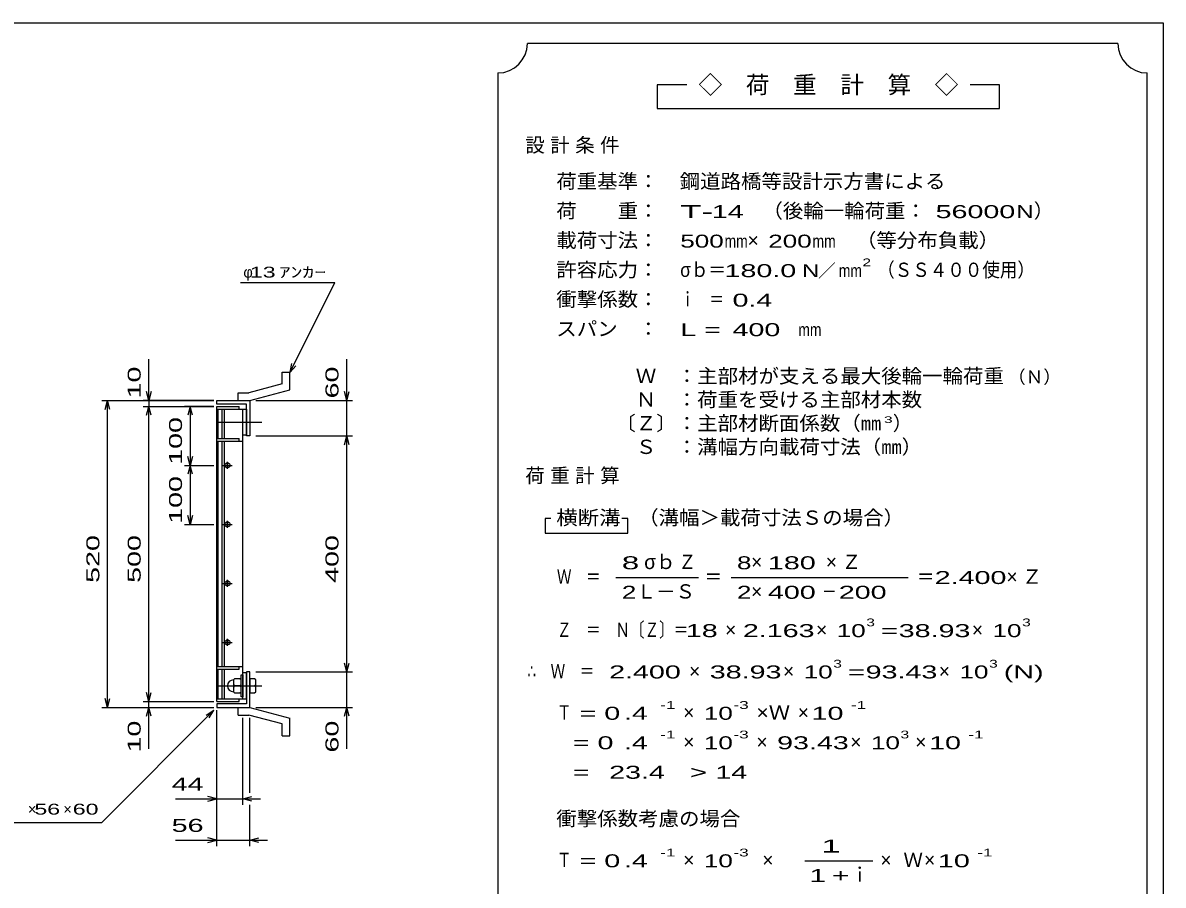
# Model space of a CAD drawing. Units: millimetres, scale not verified. Extents: x -1820 to 1731, y -1282 to 1054.
# Drawn here: x -201 to 1731, y -408 to 1054 of the extents above; entities that cross this region are included whole.
import ezdxf
from ezdxf.enums import TextEntityAlignment as Align

# ---------------------------------------------------------------- set-up
doc = ezdxf.new("R2010")
doc.units = ezdxf.units.MM
doc.header["$LTSCALE"] = 10
doc.linetypes.add('CHAIN', pattern=[18.5, 12, -1.5, 3.5, -1.5])
for name, color, linetype, lineweight in [('0_2', 150, 'Continuous', 25), ('16', 3, 'Continuous', 25), ('19', 6, 'Continuous', 25), ('22', 2, 'Continuous', 25)]:
    doc.layers.add(name, color=color, linetype=linetype, lineweight=lineweight)
doc.styles.add('ベクトル', font='')
doc.styles.get('ベクトル').set_extended_font_data('ベクトル')

msp = doc.modelspace()

# ---------------------------------------------------------------- linework, layer by layer
at = {"layer": '0_2'}
for p, q in [((-1729, 1053.5), (1731, 1053.5)), ((1731, 1053.5), (1731, -1146.5))]:
    msp.add_line(p, q, dxfattribs=at)
at = {"layer": '16'}
for p, q in [((128, 403.5), (166, 403.5)), ((128, 399), (128, 403.5)), ((128, 399), (166, 399)), ((128, -92), (128, 399)), ((128, 399), (172, 399)), ((130, 349), (130, 399)), ((137, 349), (137, 399)), ((141, 349), (141, 399)), ((166, 399), (166, 403.5)), ((172, -92), (172, 399)), ((172, 399), (178, 399)), ((178, 399), (178, 355)), ((128, 344.5), (128, 349)), ((128, 349), (166, 349)), ((166, 344.5), (166, 349)), ((178, 355), (172, 355)), ((128, 344.5), (172, 344.5)), ((130, -37.5), (130, 344.5)), ((137, -37.5), (137, 344.5)), ((141, -37.5), (141, 344.5)), ((146, 297.5), (146, 309.5)), ((138, 303.5), (154, 303.5)), ((144, 306.5), (148, 306.5)), ((144, 300.5), (148, 300.5)), ((138, 203.5), (154, 203.5)), ((144, 206.5), (148, 206.5)), ((144, 200.5), (148, 200.5)), ((146, 197.5), (146, 209.5)), ((138, 103.5), (154, 103.5)), ((144, 106.5), (148, 106.5)), ((144, 100.5), (148, 100.5)), ((146, 97.5), (146, 109.5)), ((138, 3.5), (154, 3.5)), ((144, 6.5), (148, 6.5)), ((144, 0.5), (148, 0.5)), ((146, -2.5), (146, 9.5)), ((128, -42), (128, -37.5)), ((128, -37.5), (172, -37.5)), ((166, -42), (166, -37.5)), ((128, -42), (166, -42)), ((130, -92), (130, -42)), ((137, -92), (137, -42)), ((141, -92), (141, -42)), ((169, -88.5), (169, -51.5)), ((169, -51.5), (172, -51.5)), ((178, -48), (172, -48)), ((172, -51.5), (172, -88.5)), ((178, -92), (178, -48)), ((158, -58), (156, -60)), ((156, -60), (156, -80)), ((156, -68), (158, -70)), ((158, -70), (156, -72)), ((167, -58), (158, -58)), ((167, -70), (158, -70)), ((169, -60), (167, -58)), ((167, -70), (169, -68)), ((169, -72), (167, -70)), ((128, -92), (166, -92)), ((128, -96.5), (128, -92)), ((128, -92), (172, -92)), ((128, -96.5), (166, -96.5)), ((156, -80), (158, -82)), ((158, -82), (167, -82)), ((166, -96.5), (166, -92)), ((167, -82), (169, -80)), ((172, -88.5), (169, -88.5)), ((172, -92), (178, -92))]:
    msp.add_line(p, q, dxfattribs=at)
at = {"layer": '16', "linetype": 'CHAIN'}
for p, q in [((129, 377), (204, 377)), ((129, -70), (204, -70))]:
    msp.add_line(p, q, dxfattribs=at)
at = {"layer": '16'}
for centre, radius, start, end in [((144, 303.5), 3, 90, 270), ((146, 303.5), 4, 46.6, 133.4), ((146, 303.5), 4, 226.6, 313.4), ((148, 303.5), 3, 270, 90), ((144, 203.5), 3, 90, 270), ((146, 203.5), 4, 46.6, 133.4), ((146, 203.5), 4, 226.6, 313.4), ((148, 203.5), 3, 270, 90), ((144, 103.5), 3, 90, 270), ((146, 103.5), 4, 46.6, 133.4), ((146, 103.5), 4, 226.6, 313.4), ((148, 103.5), 3, 270, 90), ((144, 3.5), 3, 90, 270), ((146, 3.5), 4, 46.6, 133.4), ((146, 3.5), 4, 226.6, 313.4), ((148, 3.5), 3, 270, 90), ((156, -70), 10, 90, 270)]:
    msp.add_arc(centre, radius, start, end, dxfattribs=at)
at = {"layer": '19'}
for p, q in [((238.61, 461.62), (251.61, 461.62)), ((238.61, 441.6), (238.61, 461.62)), ((251.61, 431.62), (251.61, 461.62)), ((163.99, 426.51), (182.28, 426.51)), ((163.99, 413.51), (163.99, 426.51)), ((238.61, 441.6), (182.28, 426.51)), ((184, 413.5), (251.61, 431.62)), ((128, 407.5), (128, 413.5)), ((128, 413.5), (184, 413.5)), ((178, 407.5), (128, 407.5)), ((164, 413.5), (184, 413.5)), ((178, 353.5), (178, 407.5)), ((184, 413.5), (184, 353.5)), ((184, 353.5), (178, 353.5)), ((184, -46.5), (178, -46.5)), ((178, -46.5), (178, -100.5)), ((184, -106.5), (184, -46.5)), ((192, -58), (184, -58)), ((184, -58), (184, -82)), ((184, -70), (192, -70)), ((194, -60), (192, -58)), ((194, -68), (192, -70)), ((192, -70), (194, -72)), ((194, -80), (194, -60)), ((184, -82), (192, -82)), ((192, -82), (194, -80)), ((128, -100.5), (128, -106.5)), ((178, -100.5), (128, -100.5)), ((128, -106.5), (184, -106.5)), ((163.99, -119.51), (163.99, -106.51)), ((164, -106.5), (184, -106.5)), ((184, -106.5), (251.61, -124.62)), ((163.99, -119.51), (182.28, -119.51)), ((238.61, -134.6), (182.28, -119.51)), ((238.61, -154.62), (238.61, -134.6)), ((251.61, -154.62), (251.61, -124.62)), ((238.61, -154.62), (251.61, -154.62))]:
    msp.add_line(p, q, dxfattribs=at)
at = {"layer": '22', "color": 4}
for p, q in [((1654, 1018.5), (654, 1018.5)), ((604, 968.5), (604, -581.5)), ((1704, -581.5), (1704, 968.5)), ((924, 948.5), (874, 948.5)), ((874, 948.5), (874, 908.5)), ((1454, 948.5), (1404, 948.5)), ((1454, 908.5), (1454, 948.5)), ((874, 908.5), (1454, 908.5)), ((168, 613.5), (328, 613.5)), ((252, 461.5), (328, 613.5)), ((13, 413.5), (13, 483.5)), ((348, 413.5), (348, 483.5)), ((252, 461.5), (255, 476.1)), ((252, 461.5), (262, 472.5)), ((13, 413.5), (9, 428.5)), ((17, 428.5), (13, 413.5)), ((348, 413.5), (344, 428.5)), ((348, 413.5), (352, 428.5)), ((-67, 413.5), (123, 413.5)), ((-61, 398.5), (-57, 413.5)), ((-53, 398.5), (-57, 413.5)), ((-57, -106.5), (-57, 413.5)), ((123, 413.5), (3, 413.5)), ((13, 413.5), (13, 403.5)), ((194, 413.5), (358, 413.5)), ((348, 353.5), (348, 413.5)), ((3, 403.5), (123, 403.5)), ((9, 388.5), (13, 403.5)), ((17, 388.5), (13, 403.5)), ((13, -96.5), (13, 403.5)), ((123, 403.5), (73, 403.5)), ((83, 403.5), (79, 388.5)), ((87, 388.5), (83, 403.5)), ((83, 403.5), (83, 303.5)), ((194, 353.5), (358, 353.5)), ((344, 338.5), (348, 353.5)), ((352, 338.5), (348, 353.5)), ((348, -46.5), (348, 353.5)), ((83, 303.5), (79, 318.5)), ((87, 318.5), (83, 303.5)), ((73, 303.5), (123, 303.5)), ((83, 303.5), (79, 288.5)), ((87, 288.5), (83, 303.5)), ((83, 303.5), (83, 203.5)), ((83, 203.5), (79, 218.5)), ((87, 218.5), (83, 203.5)), ((694, 213.5), (684, 213.5)), ((684, 213.5), (684, 188.5)), ((824, 213.5), (814, 213.5)), ((824, 188.5), (824, 213.5)), ((73, 203.5), (123, 203.5)), ((684, 188.5), (824, 188.5)), ((804, 113.5), (944, 113.5)), ((999, 113.5), (1299, 113.5)), ((348, -46.5), (344, -31.5)), ((348, -46.5), (352, -31.5)), ((194, -46.5), (358, -46.5)), ((348, -106.5), (348, -46.5)), ((-57, -106.5), (-61, -91.5)), ((-57, -106.5), (-53, -91.5)), ((3, -96.5), (123, -96.5)), ((13, -96.5), (9, -81.5)), ((13, -96.5), (17, -81.5)), ((13, -106.5), (13, -96.5)), ((-67, -106.5), (123, -106.5)), ((-67, -301.5), (123, -111.5)), ((3, -106.5), (123, -106.5)), ((9, -121.5), (13, -106.5)), ((17, -121.5), (13, -106.5)), ((13, -176.5), (13, -106.5)), ((110, -119.5), (123, -111.5)), ((115, -124.5), (123, -111.5)), ((128, -271.5), (128, -111.5)), ((128, -341.5), (128, -111.5)), ((194, -106.5), (358, -106.5)), ((344, -121.5), (348, -106.5)), ((352, -121.5), (348, -106.5)), ((348, -176.5), (348, -106.5)), ((172, -271.5), (172, -124.5)), ((184, -251.5), (184, -124.5)), ((58, -261.5), (128, -261.5)), ((128, -261.5), (113, -257.5)), ((113, -265.5), (128, -261.5)), ((128, -261.5), (172, -261.5)), ((172, -261.5), (187, -257.5)), ((187, -265.5), (172, -261.5)), ((172, -261.5), (202, -261.5)), ((184, -341.5), (184, -271.5)), ((-267, -301.5), (-67, -301.5)), ((128, -331.5), (113, -327.5)), ((184, -331.5), (199, -327.5)), ((58, -331.5), (128, -331.5)), ((113, -335.5), (128, -331.5)), ((128, -331.5), (184, -331.5)), ((199, -335.5), (184, -331.5)), ((184, -331.5), (214, -331.5)), ((1124, -366.5), (1239, -366.5))]:
    msp.add_line(p, q, dxfattribs=at)
for centre, start, end in [((604, 1018.5), 270, 0), ((1704, 1018.5), 180, 270)]:
    msp.add_arc(centre, 50, start, end, dxfattribs=at)

# ---------------------------------------------------------------- texts
at = {"layer": '22', "style": 'ベクトル'}
for s, height, p in [('◇\u3000荷\u3000重\u3000計\u3000算\u3000◇', 29.33, (944, 948.5)), ('）', 24.19, (1512, 735)), ('×', 24.19, (1027, 685)), ('／', 21.99, (1146.5, 633.5)), ('φ', 18.33, (173, 631)), ('（Ｎ）', 21.99, (1468, 453.5)), ('）', 24.19, (1273, 375)), ('σｂ', 24.19, (852, 140)), ('×', 24.19, (1033, 140)), ('Ｌ－Ｓ', 24.19, (839, 90)), ('×', 24.19, (1033, 90)), ('×', 24.19, (989, 25)), ('×', 24.19, (1143, 25)), ('×', 24.19, (1407, 25)), ('×', 24.19, (928, -45)), ('×', 24.19, (1087, -45)), ('×', 24.19, (1351, -45)), ('×', 24.19, (918, -115)), ('×', 24.19, (1112, -115)), ('×', 24.19, (918, -165)), ('×', 24.19, (1042, -165)), ('×', 24.19, (1201, -165)), ('×', 24.19, (1311, -165)), ('×', 18.33, (-192, -279)), ('×', 18.33, (-132, -279)), ('×', 24.19, (918, -365)), ('×', 24.19, (1052, -365)), ('×', 24.19, (1252, -365)), ('Ｗ', 24.19, (1291, -365)), ('×', 24.19, (1326, -365)), ('ｉ', 24.19, (1200.5, -390))]:
    msp.add_text(s, height=height, dxfattribs=at).set_placement(p, align=Align.MIDDLE_LEFT)
for s, height, width, p in [('荷重基準：\u3000', 24.19, 1.05, (703, 785)), ('鋼道路橋等設計示方書による', 24.19, 1.05, (912, 785)), ('荷\u3000\u3000重：\u3000', 24.19, 1.05, (703, 735)), ('T-', 21.99, 2, (913, 733.5)), (' 14 ', 21.99, 1.65, (953, 733.5)), ('（後輪一輪荷重：', 24.19, 1.05, (1052, 735)), (' 56000', 21.99, 1.65, (1332, 733.5)), ('N', 21.99, 1.4, (1482, 733.5)), ('載荷寸法：\u3000', 24.19, 1.05, (703, 685)), ('\u3000（等分布負載）', 24.19, 1.05, (1176, 685)), ('500', 21.99, 1.5, (913, 683.5)), ('mm', 21.99, 0.8, (988, 683.5)), ('200', 21.99, 1.5, (1062, 683.5)), ('mm', 21.99, 0.8, (1137, 683.5)), (' 13 ', 18.33, 1.6, (173, 631)), ('ｱﾝｶｰ', 18.33, 1.6, (233, 631)), ('許容応力：\u3000', 24.19, 1.05, (703, 635)), ('σｂ＝', 24.19, 0.9, (913, 635)), ('180.0', 21.99, 1.65, (988, 633.5)), ('N', 21.99, 1.4, (1119, 633.5)), ('mm', 21.99, 0.8, (1181.5, 633.5)), ('2', 13.2, 1.5, (1221.5, 647.5)), ('（ＳＳ４００使用）', 24.19, 0.9, (1246.5, 635)), ('衝撃係数：\u3000', 24.19, 1.05, (703, 585)), ('ｉ\u3000＝', 24.19, 0.75, (913, 585)), (' 0.4', 21.99, 1.65, (988, 583.5)), ('スパン\u3000：\u3000', 24.19, 1.05, (703, 535)), ('L =', 21.99, 1.65, (913, 533.5)), (' 400 ', 21.99, 1.65, (988, 533.5)), ('mm', 21.99, 0.8, (1113, 533.5)), ('\u3000Ｗ\u3000：主部材が支える最大後輪一輪荷重', 24.19, 1.05, (803, 455)), ('\u3000Ｎ\u3000：荷重を受ける主部材本数', 24.19, 1.05, (803, 415)), ('〔Ｚ〕：主部材断面係数（㎜', 24.19, 1.05, (803, 375)), ('3', 11, 1.8, (1258, 381)), ('\u3000Ｓ\u3000：溝幅方向載荷寸法（㎜）', 24.19, 1.05, (803, 335)), ('横断溝', 24.19, 1.1, (703, 215)), ('\u3000（溝幅＞載荷寸法Ｓの場合）', 24.19, 1.05, (807, 215)), ('8', 21.99, 1.8, (814, 138.5)), ('Ｚ', 24.19, 0.9, (910, 140)), ('8', 21.99, 1.5, (1009, 138.5)), (' 180 ', 21.99, 1.65, (1048, 138.5)), ('Ｗ\u3000＝', 24.19, 0.75, (704, 115)), ('＝', 24.19, 0.9, (954, 115)), ('＝', 24.19, 0.9, (1314, 115)), ('2.400', 21.99, 1.65, (1344, 113.5)), ('2', 21.99, 1.5, (814, 88.5)), ('2', 21.99, 1.5, (1009, 88.5)), (' 400 ', 21.99, 1.65, (1048, 88.5)), (' 200 ', 21.99, 1.65, (1168, 88.5)), ('－', 24.19, 0.75, (1153, 90)), ('Ｚ\u3000＝\u3000Ｎ〔Ｚ〕＝', 24.19, 0.75, (704, 25)), ('3', 13.2, 1.5, (1228, 37.5)), ('3', 13.2, 1.5, (1492, 37.5)), (' 18 ', 21.99, 1.65, (909, 23.5)), ('2.163', 21.99, 1.65, (1019, 23.5)), ('10', 21.99, 1.5, (1178, 23.5)), ('=', 21.99, 1.7, (1253, 23.5)), ('38.93', 21.99, 1.65, (1283, 23.5)), ('10', 21.99, 1.5, (1442, 23.5)), ('∴\u3000Ｗ\u3000＝', 24.19, 0.75, (654, -45)), (' 2.400', 21.99, 1.65, (779, -46.5)), ('38.93', 21.99, 1.65, (963, -46.5)), ('10', 21.99, 1.5, (1122, -46.5)), ('3', 13.2, 1.5, (1172, -32.5)), ('93.43', 21.99, 1.65, (1227, -46.5)), ('10', 21.99, 1.5, (1386, -46.5)), ('3', 13.2, 1.5, (1436, -32.5)), ('(N)', 21.99, 1.65, (1461, -46.5)), ('=', 21.99, 1.7, (1197, -46.5)), ('-1', 13.2, 1.65, (879, -102.5)), ('-3', 13.2, 1.65, (1003, -102.5)), ('-1', 13.2, 1.65, (1202, -102.5)), ('Ｔ', 24.19, 0.75, (704, -115)), (' = 0', 21.99, 1.65, (729, -116.5)), (' .4 ', 21.99, 1.65, (804, -116.5)), ('10', 21.99, 1.5, (953, -116.5)), ('×Ｗ', 24.19, 1.1, (1042, -115)), (' 10 ', 21.99, 1.65, (1122, -116.5)), ('-1', 13.2, 1.65, (879, -152.5)), ('-3', 13.2, 1.65, (1003, -152.5)), ('3', 13.2, 1.5, (1286, -152.5)), ('-1', 13.2, 1.65, (1401, -152.5)), ('  = 0', 21.99, 1.65, (704, -166.5)), (' .4 ', 21.99, 1.65, (804, -166.5)), ('10', 21.99, 1.5, (953, -166.5)), ('93.43', 21.99, 1.65, (1077, -166.5)), ('10', 21.99, 1.5, (1236, -166.5)), (' 10 ', 21.99, 1.65, (1321, -166.5)), ('  =', 21.99, 1.65, (704, -216.5)), (' 23.4', 21.99, 1.65, (779, -216.5)), ('>', 21.99, 1.7, (929, -216.5)), (' 14 ', 21.99, 1.65, (959, -216.5)), (' 44 ', 21.99, 1.65, (38, -236.5)), (' 56 ', 18.33, 1.6, (-192, -279)), (' 60 ', 18.33, 1.6, (-127, -279)), ('衝撃係数考慮の場合', 24.19, 1.05, (703, -295)), (' 56 ', 21.99, 1.65, (38, -306.5)), ('-1', 13.2, 1.65, (879, -352.5)), ('-3', 13.2, 1.65, (1003, -352.5)), ('-1', 13.2, 1.65, (1416, -352.5)), ('Ｔ', 24.19, 0.75, (704, -365)), (' = 0', 21.99, 1.65, (729, -366.5)), (' .4 ', 21.99, 1.65, (804, -366.5)), ('10', 21.99, 1.5, (953, -366.5)), (' 10 ', 21.99, 1.65, (1336, -366.5))]:
    msp.add_text(s, height=height, dxfattribs=dict(at, width=width)).set_placement(p, align=Align.MIDDLE_LEFT)
at = {"layer": '22', "style": 'ベクトル', "width": 1.65}
for s, p in [(' 10 ', (-12, 403.5)), (' 60 ', (323, 403.5)), (' 100 ', (58, 291)), (' 100 ', (58, 191)), (' 520 ', (-82, 91)), (' 500 ', (-12, 91)), (' 400 ', (323, 91)), (' 10 ', (-12, -196.5)), (' 60 ', (323, -196.5))]:
    msp.add_text(s, height=21.99, rotation=90, dxfattribs=at).set_placement(p, align=Align.MIDDLE_LEFT)
at = {"layer": '22', "attachment_point": 4, "style": 'ベクトル'}
for s, insert, char_height in [('\\T1.28;設計条件', (650.5, 845), 24.19), ('\\T1.28;荷重計算', (650.5, 285), 24.19), ('\\T1.42;×Ｚ', (1159.5, 140), 24.19), ('\\T1.42;×Ｚ', (1465.5, 115), 24.19), ('\\T1.25;\\W2;\\~1\\~', (1131.5, -341.5), 21.99), ('\\T1.33;\\W1.75;1+', (1131.5, -391.5), 21.99)]:
    msp.add_mtext(s, dxfattribs=dict(at, insert=insert, char_height=char_height))

doc.saveas('drawing.dxf')
